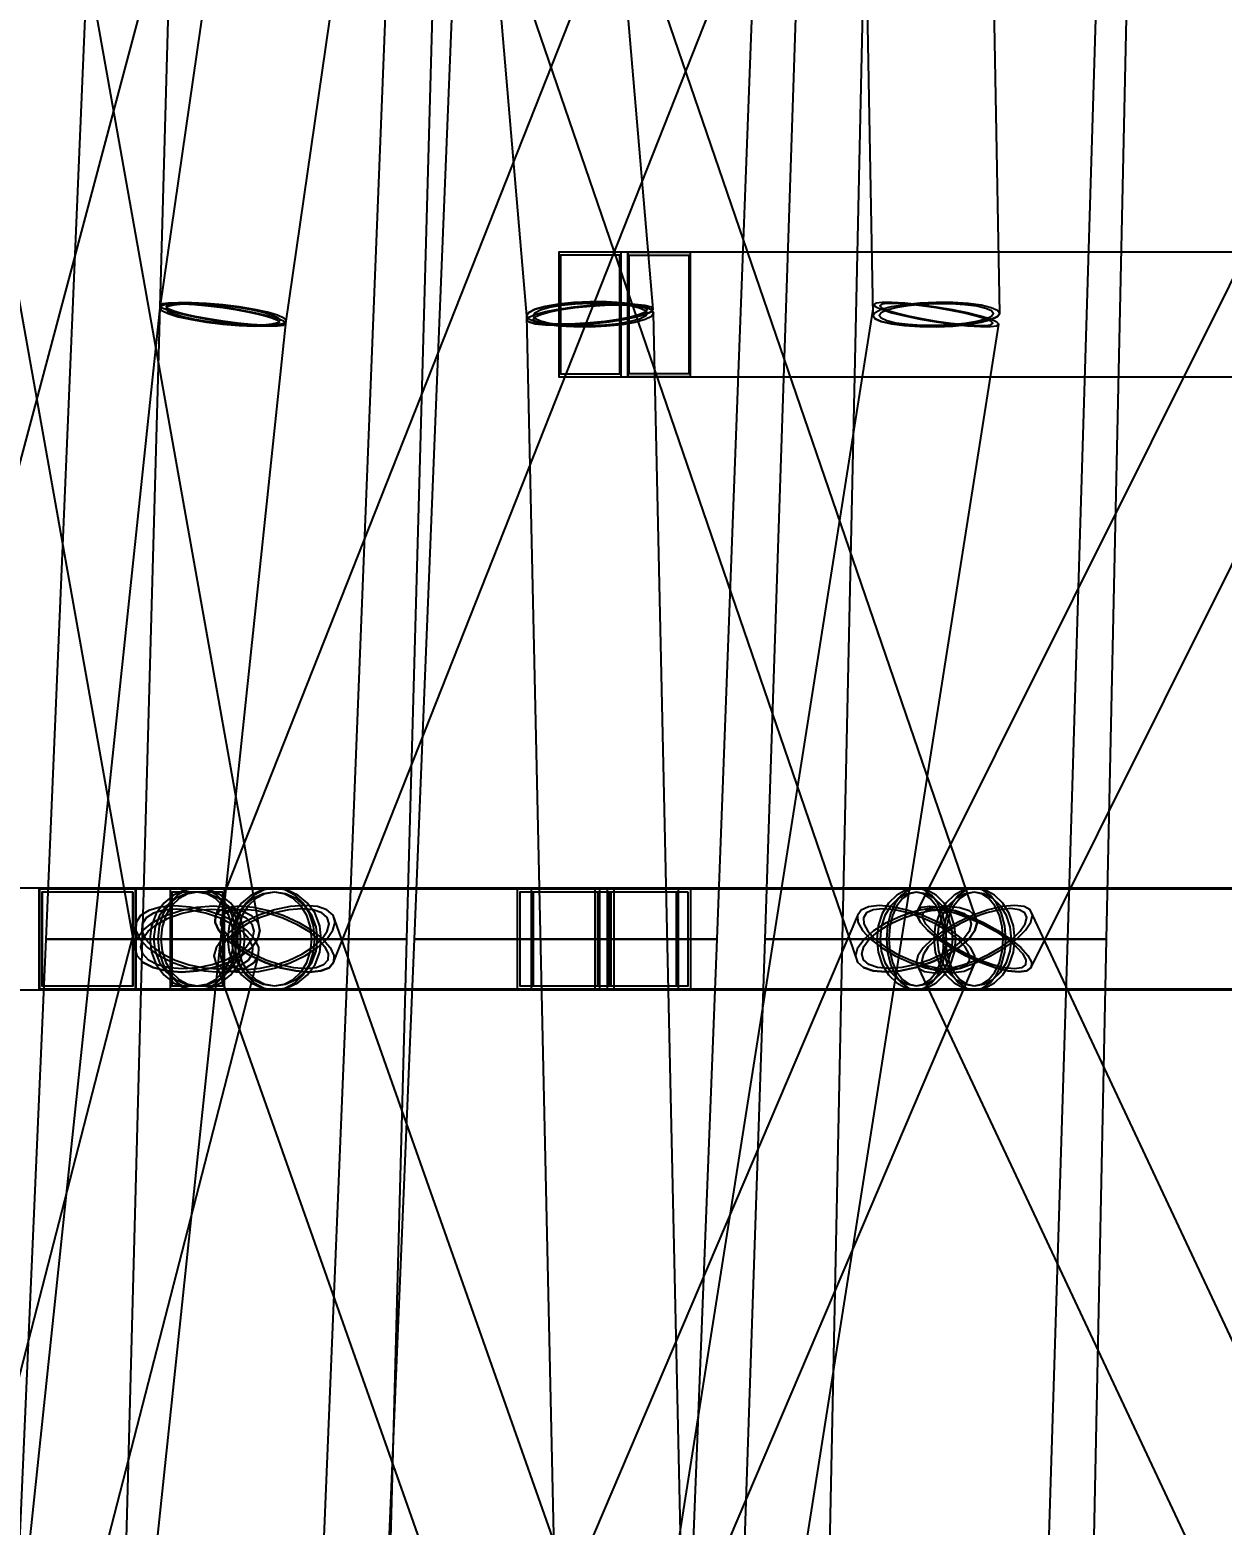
# Model space of a CAD drawing. Header units: millimetres. Extents: x -123812 to 252100, y -3000 to 639000.
# Drawn here: x -16131 to -11359, y 270154 to 276139 of the extents above; entities that cross this region are included whole.
import ezdxf

# ---------------------------------------------------------------- set-up
doc = ezdxf.new("R2010")
doc.units = ezdxf.units.MM
doc.layers.add('D-STR-DIM', color=7, linetype='Continuous', lineweight=13)
doc.layers.add('D-STR-STRC', color=7, linetype='Continuous', lineweight=25)
doc.styles.add('OpenSansCondensed-Light', font='OpenSansCondensed-Light.ttf')
doc.styles.add('TOWER_UNICODE', font='Arial Unicode.ttf')
doc.dimstyles.new('EZDXF', dxfattribs={"dimtxt": 0.25, "dimasz": 0.175, "dimexe": 0.375, "dimexo": 0.125, "dimgap": 0.1, "dimtad": 1, "dimlfac": 100, "dimzin": 12, "dimdsep": 46, "dimtxsty": 'OpenSansCondensed-Light', "dimblk": 'ARCHTICK', "dimcen": 2.5, "dimazin": 3, "dimtfac": 0.5, "dimtmove": 2, "dimatfit": 3})

# ---------------------------------------------------------------- blocks, each defined once
blk = doc.blocks.new('_ARCHTICK')
at = {"color": 0, "linetype": 'BYBLOCK', "const_width": 0.15}
blk.add_lwpolyline([(-0.5, -0.5), (0.5, 0.5)], dxfattribs=at)

msp = doc.modelspace()

# ---------------------------------------------------------------- linework, layer by layer
at = {"layer": 'D-STR-STRC'}
for points in [[(-11990.8, 300035.9), (-15609.4, 275035.9), (-15600.8, 275027.2), (-15575.7, 275016.7), (-15535.7, 275005), (-15483.7, 274993), (-15423, 274981.4), (-15358, 274971.1), (-15292.9, 274962.8), (-15232.2, 274957.1), (-15180.2, 274954.2), (-15140.2, 274954.5), (-15115.1, 274957.8), (-15106.5, 274964.1), (-11487.9, 299964.1)], [(-16277.2, 299978.8), (-14141.7, 274978.8), (-14133.1, 274969.9), (-14107.8, 274963), (-14067.6, 274958.6), (-14015.2, 274957.1), (-13954.1, 274958.5), (-13888.6, 274962.7), (-13823.1, 274969.4), (-13762.1, 274978.2), (-13709.7, 274988.6), (-13669.4, 274999.7), (-13644.1, 275010.8), (-13635.5, 275021.2), (-15771, 300021.2)], [(-13217.4, 299995.5), (-12757, 274995.5), (-12748.3, 274982.9), (-12723, 274971.6), (-12682.6, 274962.1), (-12630, 274955.2), (-12568.8, 274951.4), (-12503, 274950.9), (-12437.3, 274953.8), (-12376.1, 274959.7), (-12323.5, 274968.5), (-12283.1, 274979.4), (-12257.7, 274991.6), (-12249.1, 275004.5), (-12709.5, 300004.5)], [(-8837.9, 280114.2), (-12577.6, 272614.2), (-12579.4, 272593.3), (-12565.6, 272565.9), (-12537.1, 272534.1), (-12495.9, 272500), (-12444.9, 272465.9), (-12387.4, 272434.1), (-12327.5, 272406.7), (-12269.1, 272385.8), (-12216.3, 272372.6), (-12172.6, 272368.1), (-12141.1, 272372.6), (-12123.9, 272385.8), (-8384.2, 279885.8)], [(-15188, 280066.4), (-17186.3, 272566.4), (-17186.5, 272534.4), (-17170, 272500), (-17137.8, 272465.6), (-17092.3, 272433.6), (-17036.5, 272406.1), (-16974.2, 272384.9), (-16909.6, 272371.7), (-16847.2, 272367.1), (-16791.1, 272371.7), (-16745.3, 272384.9), (-16712.9, 272406.1), (-16696, 272433.6), (-14697.7, 279933.6)], [(-12423, 280093.6), (-15387.8, 272593.6), (-15389.6, 272566.2), (-15375.1, 272534.3), (-15345.4, 272500), (-15302.5, 272465.7), (-15249.3, 272433.8), (-15189.5, 272406.4), (-15127.1, 272385.3), (-15066.4, 272372.1), (-15011.5, 272367.6), (-14966.1, 272372.1), (-14933.4, 272385.3), (-14915.6, 272406.4), (-11950.8, 279906.4)], [(-15387.6, 279907.2), (-12817.7, 272407.2), (-12794, 272386.3), (-12755.9, 272373.2), (-12705.9, 272368.7), (-12647.6, 272373.2), (-12584.9, 272386.3), (-12521.9, 272407.2), (-12463.1, 272434.4), (-12412.5, 272466), (-12373.4, 272500), (-12348.6, 272534), (-12339.7, 272565.6), (-12347.4, 272592.8), (-14917.3, 280092.8)], [(-17050.7, 279965.8), (-15711.7, 272465.8), (-15702.8, 272433.9), (-15677.3, 272406.5), (-15637.1, 272385.5), (-15584.9, 272372.3), (-15524.2, 272367.8), (-15459.2, 272372.3), (-15394.3, 272385.5), (-15333.9, 272406.5), (-15282.1, 272433.9), (-15242.6, 272465.8), (-15217.8, 272500), (-15209.7, 272534.2), (-16548.6, 280034.2)], [(-17747.7, 249973.9), (-15105.3, 274973.9), (-15113.9, 274984.8), (-15139.2, 274996.8), (-15179.3, 275009), (-15231.6, 275020.5), (-15292.6, 275030.7), (-15358, 275038.8), (-15423.3, 275044.2), (-15484.3, 275046.6), (-15536.6, 275045.9), (-15576.7, 275042), (-15602, 275035.2), (-15610.6, 275026.1), (-18252.9, 250026.1)], [(-16199.2, 249960.9), (-12252.1, 274960.9), (-12260.6, 274969.8), (-12285.7, 274980.8), (-12325.6, 274993.1), (-12377.6, 275005.9), (-12438.1, 275018.3), (-12503, 275029.4), (-12568, 275038.5), (-12628.5, 275045), (-12680.5, 275048.4), (-12720.3, 275048.5), (-12745.4, 275045.4), (-12754, 275039.1), (-16701.1, 250039.1)], [(-13081.4, 250005.4), (-13634.7, 275005.4), (-13643.3, 275018.3), (-13668.7, 275029.9), (-13709.1, 275039.5), (-13761.6, 275046.4), (-13822.9, 275050.1), (-13888.6, 275050.5), (-13954.3, 275047.3), (-14015.6, 275041), (-14068.2, 275031.9), (-14108.5, 275020.6), (-14133.9, 275007.8), (-14142.6, 274994.6), (-13589.3, 249994.6)], [(-17095.6, 272296.8), (-15460.7, 272296.8), (-15411.6, 272303.7), (-15365.8, 272324), (-15326.5, 272356.3), (-15296.4, 272398.4), (-15277.4, 272447.4), (-15271, 272500), (-15277.4, 272552.6), (-15296.4, 272601.6), (-15326.5, 272643.7), (-15365.8, 272676), (-15411.6, 272696.3), (-15460.7, 272703.2), (-17095.6, 272703.2)], [(-16941.1, 272296.8), (-15151.7, 272296.8), (-15103.2, 272303.7), (-15058, 272324), (-15019.2, 272356.3), (-14989.4, 272398.4), (-14970.7, 272447.4), (-14964.3, 272500), (-14970.7, 272552.6), (-14989.4, 272601.6), (-15019.2, 272643.7), (-15058, 272676), (-15103.2, 272696.3), (-15151.7, 272703.2), (-16941.1, 272703.2)], [(-8878.4, 272703.2), (-12582.5, 272703.2), (-12613.7, 272696.3), (-12642.7, 272676), (-12667.6, 272643.7), (-12686.8, 272601.6), (-12698.8, 272552.6), (-12702.9, 272500), (-12698.8, 272447.4), (-12686.8, 272398.4), (-12667.6, 272356.3), (-12642.7, 272324), (-12613.7, 272303.7), (-12582.5, 272296.8), (-8878.4, 272296.8)], [(-8723.9, 272703.2), (-12350.8, 272703.2), (-12383.3, 272696.3), (-12413.6, 272676), (-12439.7, 272643.7), (-12459.7, 272601.6), (-12472.2, 272552.6), (-12476.5, 272500), (-12472.2, 272447.4), (-12459.7, 272398.4), (-12439.7, 272356.3), (-12413.6, 272324), (-12383.3, 272303.7), (-12350.8, 272296.8), (-8723.9, 272296.8)], [(-17149.3, 264933.8), (-15215.6, 272433.8), (-15214.6, 272465.7), (-15230.4, 272500), (-15261.9, 272534.3), (-15307, 272566.2), (-15362.5, 272593.7), (-15424.7, 272614.7), (-15489.4, 272628), (-15552.1, 272632.5), (-15608.6, 272628), (-15655, 272614.7), (-15688.2, 272593.7), (-15705.9, 272566.2), (-17639.6, 265066.2)], [(-15544.3, 264905.5), (-12347.1, 272405.5), (-12348.7, 272433.2), (-12366.1, 272465.4), (-12398.4, 272500), (-12443.1, 272534.6), (-12497.4, 272566.8), (-12557.5, 272594.5), (-12619.3, 272615.8), (-12678.5, 272629.1), (-12731.3, 272633.7), (-12773.9, 272629.1), (-12803.4, 272615.8), (-12817.9, 272594.5), (-16015.1, 265094.5)], [(-12272.2, 265095.2), (-14917.5, 272595.2), (-14941.6, 272616.6), (-14980, 272630), (-15030.2, 272634.6), (-15088.6, 272630), (-15151.3, 272616.6), (-15214, 272595.2), (-15272.5, 272567.3), (-15322.8, 272534.8), (-15361.4, 272500), (-15385.7, 272465.2), (-15394.1, 272432.7), (-15385.9, 272404.8), (-12740.7, 264904.8)], [(-8606.6, 265116.8), (-12127, 272616.8), (-12151.4, 272630.2), (-12189.5, 272634.8), (-12238.5, 272630.2), (-12295.2, 272616.8), (-12355.6, 272595.3), (-12415.8, 272567.4), (-12471.5, 272534.9), (-12519, 272500), (-12555, 272465.1), (-12577.1, 272432.6), (-12583.8, 272404.7), (-12574.6, 272383.2), (-9054.2, 264883.2)]]:
    msp.add_lwpolyline(points, dxfattribs=at)
for points in [[(-16066.8, 272500), (-14854.6, 272500), (-14556.2, 280000), (-15748.7, 280000)], [(-15680.8, 272500), (-14622.6, 272500), (-14414.5, 280000), (-15471.3, 280000)], [(-14592.7, 272500), (-13380.4, 272500), (-13096.6, 280000), (-14289, 280000)], [(-13188.7, 272500), (-11976.4, 272500), (-11747.8, 280000), (-12940.3, 280000)], [(-12879.9, 272500), (-11821.7, 272500), (-11658.5, 280000), (-12715.3, 280000)], [(-14013.6, 274750), (-5244.4, 274750), (-5244.4, 275250), (-14013.6, 275250)], [(-13763.6, 275250), (-14013.6, 275250), (-14013.6, 274750), (-13763.6, 274750)], [(-13769.6, 275238), (-14007.6, 275238), (-14007.6, 274762), (-13769.6, 274762)], [(-13737.8, 274750), (-5244.4, 274750), (-5244.4, 275250), (-13737.8, 275250)], [(-13737.8, 275250), (-13487.8, 275250), (-13487.8, 274750), (-13737.8, 274750)], [(-13731.8, 275238), (-13493.8, 275238), (-13493.8, 274762), (-13731.8, 274762)], [(-15358, 275038.8), (-15423.3, 275044.2), (-15484.3, 275046.6), (-15536.6, 275045.9), (-15576.7, 275042), (-15602, 275035.2), (-15610.6, 275026.1), (-15602, 275015.2), (-15576.7, 275003.2), (-15536.6, 274991), (-15484.3, 274979.5), (-15423.3, 274969.3), (-15358, 274961.2), (-15292.6, 274955.8), (-15231.6, 274953.4), (-15179.3, 274954.1), (-15139.2, 274958), (-15113.9, 274964.8), (-15105.3, 274973.9), (-15113.9, 274984.8), (-15139.2, 274996.8), (-15179.3, 275009), (-15231.6, 275020.5), (-15292.6, 275030.7)], [(-15358, 275028.9), (-15423, 275037.2), (-15483.7, 275042.9), (-15535.7, 275045.8), (-15575.7, 275045.5), (-15600.8, 275042.2), (-15609.4, 275035.9), (-15600.8, 275027.2), (-15575.7, 275016.7), (-15535.7, 275005), (-15483.7, 274993), (-15423, 274981.4), (-15358, 274971.1), (-15292.9, 274962.8), (-15232.2, 274957.1), (-15180.2, 274954.2), (-15140.2, 274954.5), (-15115.1, 274957.8), (-15106.5, 274964.1), (-15115.1, 274972.8), (-15140.2, 274983.3), (-15180.2, 274995), (-15232.2, 275007), (-15292.9, 275018.6)], [(-15358, 275035), (-15416.9, 275039.8), (-15471.8, 275042), (-15519, 275041.3), (-15555.2, 275037.8), (-15578, 275031.8), (-15585.7, 275023.5), (-15578, 275013.7), (-15555.2, 275002.9), (-15519, 274991.9), (-15471.8, 274981.5), (-15416.9, 274972.3), (-15358, 274965), (-15299, 274960.2), (-15244.1, 274958), (-15196.9, 274958.7), (-15160.7, 274962.2), (-15138, 274968.2), (-15130.2, 274976.5), (-15138, 274986.3), (-15160.7, 274997.1), (-15196.9, 275008.1), (-15244.1, 275018.5), (-15299, 275027.7)], [(-15358, 275026), (-15416.6, 275033.5), (-15471.3, 275038.7), (-15518.2, 275041.3), (-15554.3, 275041.1), (-15576.9, 275038), (-15584.6, 275032.4), (-15576.9, 275024.5), (-15554.3, 275015), (-15518.2, 275004.5), (-15471.3, 274993.7), (-15416.6, 274983.3), (-15358, 274974), (-15299.3, 274966.5), (-15244.6, 274961.3), (-15197.7, 274958.7), (-15161.7, 274958.9), (-15139, 274962), (-15131.3, 274967.6), (-15139, 274975.5), (-15161.7, 274985), (-15197.7, 274995.5), (-15244.6, 275006.3), (-15299.3, 275016.7)], [(-13888.6, 274949.5), (-13954.3, 274949.9), (-14015.6, 274953.6), (-14068.2, 274960.5), (-14108.5, 274970.1), (-14133.9, 274981.7), (-14142.6, 274994.6), (-14133.9, 275007.8), (-14108.5, 275020.6), (-14068.2, 275031.9), (-14015.6, 275041), (-13954.3, 275047.3), (-13888.6, 275050.5), (-13822.9, 275050.1), (-13761.6, 275046.4), (-13709.1, 275039.5), (-13668.7, 275029.9), (-13643.3, 275018.3), (-13634.7, 275005.4), (-13643.3, 274992.2), (-13668.7, 274979.4), (-13709.1, 274968.1), (-13761.6, 274959), (-13822.9, 274952.7)], [(-13888.6, 274962.7), (-13954.1, 274958.5), (-14015.2, 274957.1), (-14067.6, 274958.6), (-14107.8, 274963), (-14133.1, 274969.9), (-14141.7, 274978.8), (-14133.1, 274989.2), (-14107.8, 275000.3), (-14067.6, 275011.4), (-14015.2, 275021.8), (-13954.1, 275030.6), (-13888.6, 275037.3), (-13823.1, 275041.5), (-13762.1, 275042.9), (-13709.7, 275041.4), (-13669.4, 275037), (-13644.1, 275030.1), (-13635.5, 275021.2), (-13644.1, 275010.8), (-13669.4, 274999.7), (-13709.7, 274988.6), (-13762.1, 274978.2), (-13823.1, 274969.4)], [(-13888.6, 274954.5), (-13947.9, 274954.8), (-14003.1, 274958.2), (-14050.5, 274964.4), (-14086.9, 274973), (-14109.8, 274983.5), (-14117.6, 274995.1), (-14109.8, 275007.1), (-14086.9, 275018.5), (-14050.5, 275028.7), (-14003.1, 275037), (-13947.9, 275042.7), (-13888.6, 275045.5), (-13829.4, 275045.2), (-13774.1, 275041.8), (-13726.7, 275035.6), (-13690.3, 275027), (-13667.5, 275016.5), (-13659.7, 275004.9), (-13667.5, 274992.9), (-13690.3, 274981.5), (-13726.7, 274971.3), (-13774.1, 274963), (-13829.4, 274957.3)], [(-13888.6, 274966.3), (-13947.7, 274962.6), (-14002.7, 274961.3), (-14050, 274962.7), (-14086.2, 274966.7), (-14109, 274972.9), (-14116.8, 274980.9), (-14109, 274990.3), (-14086.2, 275000.3), (-14050, 275010.3), (-14002.7, 275019.6), (-13947.7, 275027.6), (-13888.6, 275033.7), (-13829.6, 275037.4), (-13774.5, 275038.7), (-13727.3, 275037.3), (-13691, 275033.3), (-13668.2, 275027.1), (-13660.4, 275019.1), (-13668.2, 275009.7), (-13691, 274999.7), (-13727.3, 274989.7), (-13774.5, 274980.4), (-13829.6, 274972.4)], [(-12503, 274950.9), (-12568.8, 274951.4), (-12630, 274955.2), (-12682.6, 274962.1), (-12723, 274971.6), (-12748.3, 274982.9), (-12757, 274995.5), (-12748.3, 275008.4), (-12723, 275020.6), (-12682.6, 275031.5), (-12630, 275040.3), (-12568.8, 275046.2), (-12503, 275049.1), (-12437.3, 275048.6), (-12376.1, 275044.8), (-12323.5, 275037.9), (-12283.1, 275028.4), (-12257.7, 275017.1), (-12249.1, 275004.5), (-12257.7, 274991.6), (-12283.1, 274979.4), (-12323.5, 274968.5), (-12376.1, 274959.7), (-12437.3, 274953.8)], [(-12503, 275029.4), (-12568, 275038.5), (-12628.5, 275045), (-12680.5, 275048.4), (-12720.3, 275048.5), (-12745.4, 275045.4), (-12754, 275039.1), (-12745.4, 275030.2), (-12720.3, 275019.2), (-12680.5, 275006.9), (-12628.5, 274994.1), (-12568, 274981.7), (-12503, 274970.6), (-12438.1, 274961.5), (-12377.6, 274955), (-12325.6, 274951.6), (-12285.7, 274951.5), (-12260.6, 274954.6), (-12252.1, 274960.9), (-12260.6, 274969.8), (-12285.7, 274980.8), (-12325.6, 274993.1), (-12377.6, 275005.9), (-12438.1, 275018.3)], [(-12503, 274955.8), (-12562.3, 274956.2), (-12617.5, 274959.7), (-12664.9, 274965.8), (-12701.3, 274974.4), (-12724.2, 274984.6), (-12732, 274995.9), (-12724.2, 275007.5), (-12701.3, 275018.6), (-12664.9, 275028.4), (-12617.5, 275036.3), (-12562.3, 275041.7), (-12503, 275044.2), (-12443.8, 275043.8), (-12388.6, 275040.3), (-12341.1, 275034.2), (-12304.7, 275025.6), (-12281.9, 275015.4), (-12274.1, 275004.1), (-12281.9, 274992.5), (-12304.7, 274981.4), (-12341.1, 274971.6), (-12388.6, 274963.7), (-12443.8, 274958.3)], [(-12503, 275026.5), (-12561.6, 275034.7), (-12616.1, 275040.6), (-12663, 275043.6), (-12699, 275043.8), (-12721.6, 275040.9), (-12729.3, 275035.2), (-12721.6, 275027.2), (-12699, 275017.3), (-12663, 275006.2), (-12616.1, 274994.7), (-12561.6, 274983.5), (-12503, 274973.5), (-12444.5, 274965.3), (-12389.9, 274959.4), (-12343.1, 274956.4), (-12307.1, 274956.2), (-12284.5, 274959.1), (-12276.8, 274964.8), (-12284.5, 274972.8), (-12307.1, 274982.7), (-12343.1, 274993.8), (-12389.9, 275005.3), (-12444.5, 275016.5)], [(-16094.7, 272300), (-13792, 272300), (-13792, 272700), (-16094.7, 272700)], [(-15705.7, 272700), (-16094.7, 272700), (-16094.7, 272300), (-15705.7, 272300)], [(-16092.8, 272300), (-13484.9, 272300), (-13484.9, 272700), (-16092.8, 272700)], [(-15707.5, 272700), (-16092.8, 272700), (-16092.8, 272300), (-15707.5, 272300)], [(-15717.3, 272688), (-16083, 272688), (-16083, 272312), (-15717.3, 272312)], [(-15719.1, 272688), (-16081.3, 272688), (-16081.3, 272312), (-15719.1, 272312)], [(-15650.5, 272500), (-15644, 272447.4), (-15625, 272398.4), (-15594.9, 272356.3), (-15555.6, 272324), (-15509.8, 272303.7), (-15460.7, 272296.8), (-15411.6, 272303.7), (-15365.8, 272324), (-15326.5, 272356.3), (-15296.4, 272398.4), (-15277.4, 272447.4), (-15271, 272500), (-15277.4, 272552.6), (-15296.4, 272601.6), (-15326.5, 272643.7), (-15365.8, 272676), (-15411.6, 272696.3), (-15460.7, 272703.2), (-15509.8, 272696.3), (-15555.6, 272676), (-15594.9, 272643.7), (-15625, 272601.6), (-15644, 272552.6)], [(-15635.5, 272500), (-15629.6, 272451.5), (-15612.1, 272406.4), (-15584.3, 272367.6), (-15548.1, 272337.9), (-15506, 272319.2), (-15460.7, 272312.8), (-15415.5, 272319.2), (-15373.3, 272337.9), (-15337.1, 272367.6), (-15309.3, 272406.4), (-15291.9, 272451.5), (-15285.9, 272500), (-15291.9, 272548.5), (-15309.3, 272593.6), (-15337.1, 272632.4), (-15373.3, 272662.1), (-15415.5, 272680.8), (-15460.7, 272687.2), (-15506, 272680.8), (-15548.1, 272662.1), (-15584.3, 272632.4), (-15612.1, 272593.6), (-15629.6, 272548.5)], [(-15618.5, 272500), (-15613.2, 272447.4), (-15597.4, 272398.4), (-15572.3, 272356.3), (-15539.6, 272324), (-15501.6, 272303.7), (-15460.7, 272296.8), (-12582.5, 272296.8), (-12541.7, 272303.7), (-12503.6, 272324), (-12470.9, 272356.3), (-12445.8, 272398.4), (-12430.1, 272447.4), (-12424.7, 272500), (-12430.1, 272552.6), (-12445.8, 272601.6), (-12470.9, 272643.7), (-12503.6, 272676), (-12541.7, 272696.3), (-12582.5, 272703.2), (-15460.7, 272703.2), (-15501.6, 272696.3), (-15539.6, 272676), (-15572.3, 272643.7), (-15597.4, 272601.6), (-15613.2, 272552.6)], [(-15618.5, 272500), (-15613.2, 272447.4), (-15597.4, 272398.4), (-15572.3, 272356.3), (-15539.6, 272324), (-15501.6, 272303.7), (-15460.7, 272296.8), (-15419.9, 272303.7), (-15381.8, 272324), (-15349.1, 272356.3), (-15324, 272398.4), (-15308.3, 272447.4), (-15302.9, 272500), (-15308.3, 272552.6), (-15324, 272601.6), (-15349.1, 272643.7), (-15381.8, 272676), (-15419.9, 272696.3), (-15460.7, 272703.2), (-15501.6, 272696.3), (-15539.6, 272676), (-15572.3, 272643.7), (-15597.4, 272601.6), (-15613.2, 272552.6)], [(-15606.1, 272500), (-15601.2, 272451.5), (-15586.6, 272406.4), (-15563.5, 272367.6), (-15533.4, 272337.9), (-15498.3, 272319.2), (-15460.7, 272312.8), (-15423.1, 272319.2), (-15388, 272337.9), (-15357.9, 272367.6), (-15334.8, 272406.4), (-15320.3, 272451.5), (-15315.3, 272500), (-15320.3, 272548.5), (-15334.8, 272593.6), (-15357.9, 272632.4), (-15388, 272662.1), (-15423.1, 272680.8), (-15460.7, 272687.2), (-15498.3, 272680.8), (-15533.4, 272662.1), (-15563.5, 272632.4), (-15586.6, 272593.6), (-15601.2, 272548.5)], [(-15569.2, 272300), (-7911.4, 272300), (-7911.4, 272700), (-15569.2, 272700)], [(-15352.2, 272700), (-15569.2, 272700), (-15569.2, 272300), (-15352.2, 272300)], [(-15358.7, 272688), (-15562.7, 272688), (-15562.7, 272312), (-15358.7, 272312)], [(-15339.1, 272500), (-15332.7, 272447.4), (-15314, 272398.4), (-15284.2, 272356.3), (-15245.4, 272324), (-15200.2, 272303.7), (-15151.7, 272296.8), (-15103.2, 272303.7), (-15058, 272324), (-15019.2, 272356.3), (-14989.4, 272398.4), (-14970.7, 272447.4), (-14964.3, 272500), (-14970.7, 272552.6), (-14989.4, 272601.6), (-15019.2, 272643.7), (-15058, 272676), (-15103.2, 272696.3), (-15151.7, 272703.2), (-15200.2, 272696.3), (-15245.4, 272676), (-15284.2, 272643.7), (-15314, 272601.6), (-15332.7, 272552.6)], [(-15324.3, 272500), (-15318.5, 272451.5), (-15301.2, 272406.4), (-15273.8, 272367.6), (-15238, 272337.9), (-15196.4, 272319.2), (-15151.7, 272312.8), (-15107, 272319.2), (-15065.4, 272337.9), (-15029.6, 272367.6), (-15002.2, 272406.4), (-14985, 272451.5), (-14979.1, 272500), (-14985, 272548.5), (-15002.2, 272593.6), (-15029.6, 272632.4), (-15065.4, 272662.1), (-15107, 272680.8), (-15151.7, 272687.2), (-15196.4, 272680.8), (-15238, 272662.1), (-15273.8, 272632.4), (-15301.2, 272593.6), (-15318.5, 272548.5)], [(-15313.5, 272500), (-15307.9, 272447.4), (-15291.8, 272398.4), (-15266.1, 272356.3), (-15232.6, 272324), (-15193.6, 272303.7), (-15151.7, 272296.8), (-12350.8, 272296.8), (-12308.9, 272303.7), (-12269.9, 272324), (-12236.4, 272356.3), (-12210.7, 272398.4), (-12194.5, 272447.4), (-12189, 272500), (-12194.5, 272552.6), (-12210.7, 272601.6), (-12236.4, 272643.7), (-12269.9, 272676), (-12308.9, 272696.3), (-12350.8, 272703.2), (-15151.7, 272703.2), (-15193.6, 272696.3), (-15232.6, 272676), (-15266.1, 272643.7), (-15291.8, 272601.6), (-15307.9, 272552.6)], [(-15313.5, 272500), (-15307.9, 272447.4), (-15291.8, 272398.4), (-15266.1, 272356.3), (-15232.6, 272324), (-15193.6, 272303.7), (-15151.7, 272296.8), (-15109.8, 272303.7), (-15070.8, 272324), (-15037.3, 272356.3), (-15011.6, 272398.4), (-14995.5, 272447.4), (-14990, 272500), (-14995.5, 272552.6), (-15011.6, 272601.6), (-15037.3, 272643.7), (-15070.8, 272676), (-15109.8, 272696.3), (-15151.7, 272703.2), (-15193.6, 272696.3), (-15232.6, 272676), (-15266.1, 272643.7), (-15291.8, 272601.6), (-15307.9, 272552.6)], [(-15300.7, 272500), (-15295.6, 272451.5), (-15280.8, 272406.4), (-15257.1, 272367.6), (-15226.2, 272337.9), (-15190.3, 272319.2), (-15151.7, 272312.8), (-15113.1, 272319.2), (-15077.2, 272337.9), (-15046.3, 272367.6), (-15022.7, 272406.4), (-15007.8, 272451.5), (-15002.7, 272500), (-15007.8, 272548.5), (-15022.7, 272593.6), (-15046.3, 272632.4), (-15077.2, 272662.1), (-15113.1, 272680.8), (-15151.7, 272687.2), (-15190.3, 272680.8), (-15226.2, 272662.1), (-15257.1, 272632.4), (-15280.8, 272593.6), (-15295.6, 272548.5)], [(-13792, 272700), (-14181, 272700), (-14181, 272300), (-13792, 272300)], [(-13803.7, 272688), (-14169.4, 272688), (-14169.4, 272312), (-13803.7, 272312)], [(-14124.1, 272300), (-7882.3, 272300), (-7882.3, 272700), (-14124.1, 272700)], [(-13849, 272700), (-14124.1, 272700), (-14124.1, 272300), (-13849, 272300)], [(-13857.2, 272688), (-14115.8, 272688), (-14115.8, 272312), (-13857.2, 272312)], [(-13484.9, 272700), (-13870.2, 272700), (-13870.2, 272300), (-13484.9, 272300)], [(-13496.4, 272688), (-13858.6, 272688), (-13858.6, 272312), (-13496.4, 272312)], [(-13820.3, 272300), (-7737.5, 272300), (-7737.5, 272700), (-13820.3, 272700)], [(-13534.7, 272700), (-13820.3, 272700), (-13820.3, 272300), (-13534.7, 272300)], [(-13543.3, 272688), (-13811.8, 272688), (-13811.8, 272312), (-13543.3, 272312)], [(-12740.4, 272500), (-12735, 272447.4), (-12719.2, 272398.4), (-12694.1, 272356.3), (-12661.4, 272324), (-12623.4, 272303.7), (-12582.5, 272296.8), (-12541.7, 272303.7), (-12503.6, 272324), (-12470.9, 272356.3), (-12445.8, 272398.4), (-12430.1, 272447.4), (-12424.7, 272500), (-12430.1, 272552.6), (-12445.8, 272601.6), (-12470.9, 272643.7), (-12503.6, 272676), (-12541.7, 272696.3), (-12582.5, 272703.2), (-12623.4, 272696.3), (-12661.4, 272676), (-12694.1, 272643.7), (-12719.2, 272601.6), (-12735, 272552.6)], [(-12727.9, 272500), (-12723, 272451.5), (-12708.4, 272406.4), (-12685.3, 272367.6), (-12655.2, 272337.9), (-12620.2, 272319.2), (-12582.5, 272312.8), (-12544.9, 272319.2), (-12509.8, 272337.9), (-12479.7, 272367.6), (-12456.6, 272406.4), (-12442.1, 272451.5), (-12437.1, 272500), (-12442.1, 272548.5), (-12456.6, 272593.6), (-12479.7, 272632.4), (-12509.8, 272662.1), (-12544.9, 272680.8), (-12582.5, 272687.2), (-12620.2, 272680.8), (-12655.2, 272662.1), (-12685.3, 272632.4), (-12708.4, 272593.6), (-12723, 272548.5)], [(-12702.9, 272500), (-12698.8, 272447.4), (-12686.8, 272398.4), (-12667.6, 272356.3), (-12642.7, 272324), (-12613.7, 272303.7), (-12582.5, 272296.8), (-12551.4, 272303.7), (-12522.3, 272324), (-12497.4, 272356.3), (-12478.3, 272398.4), (-12466.2, 272447.4), (-12462.1, 272500), (-12466.2, 272552.6), (-12478.3, 272601.6), (-12497.4, 272643.7), (-12522.3, 272676), (-12551.4, 272696.3), (-12582.5, 272703.2), (-12613.7, 272696.3), (-12642.7, 272676), (-12667.6, 272643.7), (-12686.8, 272601.6), (-12698.8, 272552.6)], [(-12693.4, 272500), (-12689.6, 272451.5), (-12678.6, 272406.4), (-12660.9, 272367.6), (-12638, 272337.9), (-12611.2, 272319.2), (-12582.5, 272312.8), (-12553.8, 272319.2), (-12527.1, 272337.9), (-12504.1, 272367.6), (-12486.5, 272406.4), (-12475.4, 272451.5), (-12471.6, 272500), (-12475.4, 272548.5), (-12486.5, 272593.6), (-12504.1, 272632.4), (-12527.1, 272662.1), (-12553.8, 272680.8), (-12582.5, 272687.2), (-12611.2, 272680.8), (-12638, 272662.1), (-12660.9, 272632.4), (-12678.6, 272593.6), (-12689.6, 272548.5)], [(-12512.5, 272500), (-12507, 272447.4), (-12490.8, 272398.4), (-12465.1, 272356.3), (-12431.6, 272324), (-12392.6, 272303.7), (-12350.8, 272296.8), (-12308.9, 272303.7), (-12269.9, 272324), (-12236.4, 272356.3), (-12210.7, 272398.4), (-12194.5, 272447.4), (-12189, 272500), (-12194.5, 272552.6), (-12210.7, 272601.6), (-12236.4, 272643.7), (-12269.9, 272676), (-12308.9, 272696.3), (-12350.8, 272703.2), (-12392.6, 272696.3), (-12431.6, 272676), (-12465.1, 272643.7), (-12490.8, 272601.6), (-12507, 272552.6)], [(-12499.8, 272500), (-12494.7, 272451.5), (-12479.8, 272406.4), (-12456.1, 272367.6), (-12425.3, 272337.9), (-12389.3, 272319.2), (-12350.8, 272312.8), (-12312.2, 272319.2), (-12276.3, 272337.9), (-12245.4, 272367.6), (-12221.7, 272406.4), (-12206.8, 272451.5), (-12201.8, 272500), (-12206.8, 272548.5), (-12221.7, 272593.6), (-12245.4, 272632.4), (-12276.3, 272662.1), (-12312.2, 272680.8), (-12350.8, 272687.2), (-12389.3, 272680.8), (-12425.3, 272662.1), (-12456.1, 272632.4), (-12479.8, 272593.6), (-12494.7, 272548.5)], [(-12476.5, 272500), (-12472.2, 272447.4), (-12459.7, 272398.4), (-12439.7, 272356.3), (-12413.6, 272324), (-12383.3, 272303.7), (-12350.8, 272296.8), (-12318.2, 272303.7), (-12287.9, 272324), (-12261.9, 272356.3), (-12241.9, 272398.4), (-12229.3, 272447.4), (-12225, 272500), (-12229.3, 272552.6), (-12241.9, 272601.6), (-12261.9, 272643.7), (-12287.9, 272676), (-12318.2, 272696.3), (-12350.8, 272703.2), (-12383.3, 272696.3), (-12413.6, 272676), (-12439.7, 272643.7), (-12459.7, 272601.6), (-12472.2, 272552.6)], [(-12466.6, 272500), (-12462.7, 272451.5), (-12451.1, 272406.4), (-12432.7, 272367.6), (-12408.7, 272337.9), (-12380.8, 272319.2), (-12350.8, 272312.8), (-12320.8, 272319.2), (-12292.8, 272337.9), (-12268.9, 272367.6), (-12250.4, 272406.4), (-12238.9, 272451.5), (-12234.9, 272500), (-12238.9, 272548.5), (-12250.4, 272593.6), (-12268.9, 272632.4), (-12292.8, 272662.1), (-12320.8, 272680.8), (-12350.8, 272687.2), (-12380.8, 272680.8), (-12408.7, 272662.1), (-12432.7, 272632.4), (-12451.1, 272593.6), (-12462.7, 272548.5)], [(-15217.8, 272500), (-15242.6, 272465.8), (-15282.1, 272433.9), (-15333.9, 272406.5), (-15394.3, 272385.5), (-15459.2, 272372.3), (-15524.2, 272367.8), (-15584.9, 272372.3), (-15637.1, 272385.5), (-15677.3, 272406.5), (-15702.8, 272433.9), (-15711.7, 272465.8), (-15703.6, 272500), (-15678.9, 272534.2), (-15639.3, 272566.1), (-15587.5, 272593.5), (-15527.1, 272614.5), (-15462.2, 272627.7), (-15397.2, 272632.2), (-15336.5, 272627.7), (-15284.3, 272614.5), (-15244.1, 272593.5), (-15218.6, 272566.1), (-15209.7, 272534.2)], [(-15691, 272500), (-15659.5, 272465.7), (-15614.5, 272433.8), (-15558.9, 272406.3), (-15496.7, 272385.3), (-15432, 272372), (-15369.3, 272367.5), (-15312.8, 272372), (-15266.4, 272385.3), (-15233.2, 272406.3), (-15215.6, 272433.8), (-15214.6, 272465.7), (-15230.4, 272500), (-15261.9, 272534.3), (-15307, 272566.2), (-15362.5, 272593.7), (-15424.7, 272614.7), (-15489.4, 272628), (-15552.1, 272632.5), (-15608.6, 272628), (-15655, 272614.7), (-15688.2, 272593.7), (-15705.9, 272566.2), (-15706.8, 272534.3)], [(-15241.7, 272500), (-15264, 272469.1), (-15299.7, 272440.4), (-15346.4, 272415.7), (-15400.8, 272396.8), (-15459.3, 272384.9), (-15518, 272380.8), (-15572.7, 272384.9), (-15619.8, 272396.8), (-15656, 272415.7), (-15679, 272440.4), (-15687, 272469.1), (-15679.7, 272500), (-15657.4, 272530.9), (-15621.7, 272559.6), (-15575, 272584.3), (-15520.6, 272603.2), (-15462.1, 272615.1), (-15403.4, 272619.2), (-15348.7, 272615.1), (-15301.6, 272603.2), (-15265.4, 272584.3), (-15242.5, 272559.6), (-15234.4, 272530.9)], [(-15668.3, 272500), (-15639.9, 272469.1), (-15599.3, 272440.3), (-15549.3, 272415.5), (-15493.2, 272396.6), (-15434.9, 272384.6), (-15378.3, 272380.6), (-15327.4, 272384.6), (-15285.5, 272396.6), (-15255.6, 272415.5), (-15239.7, 272440.3), (-15238.8, 272469.1), (-15253.1, 272500), (-15281.5, 272530.9), (-15322.1, 272559.7), (-15372.2, 272584.5), (-15428.3, 272603.4), (-15486.6, 272615.4), (-15543.1, 272619.4), (-15594, 272615.4), (-15635.9, 272603.4), (-15665.8, 272584.5), (-15681.7, 272559.7), (-15682.6, 272530.9)], [(-15361.4, 272500), (-15385.7, 272465.2), (-15394.1, 272432.7), (-15385.9, 272404.8), (-15361.8, 272383.4), (-15323.4, 272370), (-15273.3, 272365.4), (-15214.8, 272370), (-15152.1, 272383.4), (-15089.4, 272404.8), (-15030.9, 272432.7), (-14980.6, 272465.2), (-14942, 272500), (-14917.7, 272534.8), (-14909.3, 272567.3), (-14917.5, 272595.2), (-14941.6, 272616.6), (-14980, 272630), (-15030.2, 272634.6), (-15088.6, 272630), (-15151.3, 272616.6), (-15214, 272595.2), (-15272.5, 272567.3), (-15322.8, 272534.8)], [(-14958, 272500), (-14928.3, 272465.7), (-14913.9, 272433.8), (-14915.6, 272406.4), (-14933.4, 272385.3), (-14966.1, 272372.1), (-15011.5, 272367.6), (-15066.4, 272372.1), (-15127.1, 272385.3), (-15189.5, 272406.4), (-15249.3, 272433.8), (-15302.5, 272465.7), (-15345.4, 272500), (-15375.1, 272534.3), (-15389.6, 272566.2), (-15387.8, 272593.6), (-15370, 272614.7), (-15337.3, 272627.9), (-15292, 272632.4), (-15237.1, 272627.9), (-15176.3, 272614.7), (-15113.9, 272593.6), (-15054.1, 272566.2), (-15000.9, 272534.3)], [(-15340.8, 272500), (-15362.7, 272468.6), (-15370.2, 272439.3), (-15362.9, 272414.2), (-15341.1, 272394.9), (-15306.5, 272382.8), (-15261.3, 272378.6), (-15208.6, 272382.8), (-15152.1, 272394.9), (-15095.5, 272414.2), (-15042.8, 272439.3), (-14997.5, 272468.6), (-14962.7, 272500), (-14940.7, 272531.4), (-14933.2, 272560.7), (-14940.5, 272585.8), (-14962.3, 272605.1), (-14996.9, 272617.2), (-15042.1, 272621.4), (-15094.8, 272617.2), (-15151.3, 272605.1), (-15207.9, 272585.8), (-15260.6, 272560.7), (-15306, 272531.4)], [(-14977.1, 272500), (-14950.3, 272469.1), (-14937.3, 272440.3), (-14938.8, 272415.6), (-14954.9, 272396.6), (-14984.4, 272384.7), (-15025.3, 272380.6), (-15074.8, 272384.7), (-15129.5, 272396.6), (-15185.8, 272415.6), (-15239.7, 272440.3), (-15287.6, 272469.1), (-15326.3, 272500), (-15353.1, 272530.9), (-15366.1, 272559.7), (-15364.6, 272584.4), (-15348.5, 272603.4), (-15319, 272615.3), (-15278.2, 272619.4), (-15228.7, 272615.3), (-15173.9, 272603.4), (-15117.7, 272584.4), (-15063.7, 272559.7), (-15015.8, 272530.9)], [(-12373.4, 272500), (-12412.5, 272466), (-12463.1, 272434.4), (-12521.9, 272407.2), (-12584.9, 272386.3), (-12647.6, 272373.2), (-12705.9, 272368.7), (-12755.9, 272373.2), (-12794, 272386.3), (-12817.7, 272407.2), (-12825.3, 272434.4), (-12816.5, 272466), (-12791.6, 272500), (-12752.6, 272534), (-12701.9, 272565.6), (-12643.1, 272592.8), (-12580.2, 272613.7), (-12517.4, 272626.8), (-12459.1, 272631.3), (-12409.2, 272626.8), (-12371.1, 272613.7), (-12347.4, 272592.8), (-12339.7, 272565.6), (-12348.6, 272534)], [(-12766.7, 272500), (-12721.9, 272465.4), (-12667.6, 272433.2), (-12607.5, 272405.5), (-12545.8, 272384.2), (-12486.5, 272370.9), (-12433.8, 272366.3), (-12391.2, 272370.9), (-12361.6, 272384.2), (-12347.1, 272405.5), (-12348.7, 272433.2), (-12366.1, 272465.4), (-12398.4, 272500), (-12443.1, 272534.6), (-12497.4, 272566.8), (-12557.5, 272594.5), (-12619.3, 272615.8), (-12678.5, 272629.1), (-12731.3, 272633.7), (-12773.9, 272629.1), (-12803.4, 272615.8), (-12817.9, 272594.5), (-12816.4, 272566.8), (-12798.9, 272534.6)], [(-12748.5, 272500), (-12708.2, 272468.8), (-12659.2, 272439.7), (-12605.1, 272414.8), (-12549.4, 272395.6), (-12495.9, 272383.6), (-12448.4, 272379.5), (-12410, 272383.6), (-12383.4, 272395.6), (-12370.3, 272414.8), (-12371.7, 272439.7), (-12387.4, 272468.8), (-12416.5, 272500), (-12456.9, 272531.2), (-12505.8, 272560.3), (-12560, 272585.2), (-12615.7, 272604.4), (-12669.1, 272616.4), (-12716.6, 272620.5), (-12755, 272616.4), (-12781.7, 272604.4), (-12794.8, 272585.2), (-12793.4, 272560.3), (-12777.6, 272531.2)], [(-12519, 272500), (-12555, 272465.1), (-12577.1, 272432.6), (-12583.8, 272404.7), (-12574.6, 272383.2), (-12550.1, 272369.8), (-12512.1, 272365.2), (-12463.1, 272369.8), (-12406.4, 272383.2), (-12345.9, 272404.7), (-12285.8, 272432.6), (-12230.1, 272465.1), (-12182.6, 272500), (-12146.6, 272534.9), (-12124.5, 272567.4), (-12117.8, 272595.3), (-12127, 272616.8), (-12151.4, 272630.2), (-12189.5, 272634.8), (-12238.5, 272630.2), (-12295.2, 272616.8), (-12355.6, 272595.3), (-12415.8, 272567.4), (-12471.5, 272534.9)], [(-12205.6, 272500), (-12164.5, 272465.9), (-12136, 272434.1), (-12122.2, 272406.7), (-12123.9, 272385.8), (-12141.1, 272372.6), (-12172.6, 272368.1), (-12216.3, 272372.6), (-12269.1, 272385.8), (-12327.5, 272406.7), (-12387.4, 272434.1), (-12444.9, 272465.9), (-12495.9, 272500), (-12537.1, 272534.1), (-12565.6, 272565.9), (-12579.4, 272593.3), (-12577.6, 272614.2), (-12560.4, 272627.4), (-12528.9, 272631.9), (-12485.3, 272627.4), (-12432.4, 272614.2), (-12374.1, 272593.3), (-12314.1, 272565.9), (-12256.7, 272534.1)], [(-12502.4, 272500), (-12534.9, 272468.5), (-12554.8, 272439.2), (-12560.8, 272414), (-12552.5, 272394.7), (-12530.5, 272382.6), (-12496.2, 272378.4), (-12452, 272382.6), (-12400.9, 272394.7), (-12346.4, 272414), (-12292.2, 272439.2), (-12242, 272468.5), (-12199.1, 272500), (-12166.7, 272531.5), (-12146.7, 272560.8), (-12140.7, 272586), (-12149, 272605.3), (-12171, 272617.4), (-12205.3, 272621.6), (-12249.5, 272617.4), (-12300.6, 272605.3), (-12355.2, 272586), (-12409.4, 272560.8), (-12459.6, 272531.5)], [(-12394, 272500), (-12429.2, 272469.4), (-12474.9, 272440.8), (-12527.9, 272416.3), (-12584.6, 272397.5), (-12641.2, 272385.7), (-12693.8, 272381.7), (-12738.8, 272385.7), (-12773.2, 272397.5), (-12794.5, 272416.3), (-12801.4, 272440.8), (-12793.4, 272469.4), (-12771.1, 272500), (-12735.8, 272530.6), (-12690.2, 272559.2), (-12637.1, 272583.7), (-12580.4, 272602.5), (-12523.8, 272614.3), (-12471.2, 272618.3), (-12426.2, 272614.3), (-12391.9, 272602.5), (-12370.5, 272583.7), (-12363.6, 272559.2), (-12371.6, 272530.6)], [(-12219.9, 272500), (-12182.8, 272469.2), (-12157.1, 272440.5), (-12144.7, 272415.9), (-12146.3, 272397), (-12161.8, 272385.1), (-12190.2, 272381.1), (-12229.5, 272385.1), (-12277.1, 272397), (-12329.8, 272415.9), (-12383.8, 272440.5), (-12435.6, 272469.2), (-12481.6, 272500), (-12518.8, 272530.8), (-12544.4, 272559.5), (-12556.9, 272584.1), (-12555.3, 272603), (-12539.8, 272614.9), (-12511.4, 272618.9), (-12472, 272614.9), (-12424.4, 272603), (-12371.8, 272584.1), (-12317.7, 272559.5), (-12265.9, 272530.8)], [(-16395.8, 265000), (-15163.7, 265000), (-14854.6, 272500), (-16066.8, 272500)], [(-14854.6, 272500), (-14875.2, 272500), (-14935.8, 272500), (-15032.1, 272500), (-15157.6, 272500), (-15303.8, 272500), (-15460.7, 272500), (-15617.6, 272500), (-15763.8, 272500), (-15889.3, 272500), (-15985.6, 272500), (-16046.2, 272500), (-16066.8, 272500), (-16046.2, 272500), (-15985.6, 272500), (-15889.3, 272500), (-15763.8, 272500), (-15617.6, 272500), (-15460.7, 272500), (-15303.8, 272500), (-15157.6, 272500), (-15032.1, 272500), (-14935.8, 272500), (-14875.2, 272500)], [(-15881.9, 265000), (-14822.3, 265000), (-14622.6, 272500), (-15680.8, 272500)], [(-14622.6, 272500), (-14640.6, 272500), (-14693.5, 272500), (-14777.6, 272500), (-14887.2, 272500), (-15014.8, 272500), (-15151.7, 272500), (-15288.6, 272500), (-15416.3, 272500), (-15525.8, 272500), (-15609.9, 272500), (-15662.8, 272500), (-15680.8, 272500), (-15662.8, 272500), (-15609.9, 272500), (-15525.8, 272500), (-15416.3, 272500), (-15288.6, 272500), (-15151.7, 272500), (-15014.8, 272500), (-14887.2, 272500), (-14777.6, 272500), (-14693.5, 272500), (-14640.6, 272500)], [(-14622.6, 272500), (-14640.6, 272500), (-14693.5, 272500), (-14777.6, 272500), (-14887.2, 272500), (-15014.8, 272500), (-15151.7, 272500), (-15288.6, 272500), (-15416.3, 272500), (-15525.8, 272500), (-15609.9, 272500), (-15662.8, 272500), (-15680.8, 272500), (-15662.8, 272500), (-15609.9, 272500), (-15525.8, 272500), (-15416.3, 272500), (-15288.6, 272500), (-15151.7, 272500), (-15014.8, 272500), (-14887.2, 272500), (-14777.6, 272500), (-14693.5, 272500), (-14640.6, 272500)], [(-14665, 272500), (-14681.6, 272500), (-14730.2, 272500), (-14807.6, 272500), (-14908.4, 272500), (-15025.8, 272500), (-15151.7, 272500), (-15277.7, 272500), (-15395, 272500), (-15495.8, 272500), (-15573.2, 272500), (-15621.8, 272500), (-15638.4, 272500), (-15621.8, 272500), (-15573.2, 272500), (-15495.8, 272500), (-15395, 272500), (-15277.7, 272500), (-15151.7, 272500), (-15025.8, 272500), (-14908.4, 272500), (-14807.6, 272500), (-14730.2, 272500), (-14681.6, 272500)], [(-14665, 272500), (-14681.6, 272500), (-14730.2, 272500), (-14807.6, 272500), (-14908.4, 272500), (-15025.8, 272500), (-15151.7, 272500), (-15277.7, 272500), (-15395, 272500), (-15495.8, 272500), (-15573.2, 272500), (-15621.8, 272500), (-15638.4, 272500), (-15621.8, 272500), (-15573.2, 272500), (-15495.8, 272500), (-15395, 272500), (-15277.7, 272500), (-15151.7, 272500), (-15025.8, 272500), (-14908.4, 272500), (-14807.6, 272500), (-14730.2, 272500), (-14681.6, 272500)], [(-14907.1, 265000), (-13675, 265000), (-13380.4, 272500), (-14592.7, 272500)], [(-13380.4, 272500), (-13401, 272500), (-13461.6, 272500), (-13557.9, 272500), (-13683.5, 272500), (-13829.6, 272500), (-13986.5, 272500), (-14143.4, 272500), (-14289.6, 272500), (-14415.1, 272500), (-14511.5, 272500), (-14572, 272500), (-14592.7, 272500), (-14572, 272500), (-14511.5, 272500), (-14415.1, 272500), (-14289.6, 272500), (-14143.4, 272500), (-13986.5, 272500), (-13829.6, 272500), (-13683.5, 272500), (-13557.9, 272500), (-13461.6, 272500), (-13401, 272500)], [(-13443.3, 265000), (-12211.2, 265000), (-11976.4, 272500), (-13188.7, 272500)], [(-11976.4, 272500), (-11997, 272500), (-12057.6, 272500), (-12153.9, 272500), (-12279.5, 272500), (-12425.6, 272500), (-12582.5, 272500), (-12739.4, 272500), (-12885.6, 272500), (-13011.1, 272500), (-13107.4, 272500), (-13168, 272500), (-13188.7, 272500), (-13168, 272500), (-13107.4, 272500), (-13011.1, 272500), (-12885.6, 272500), (-12739.4, 272500), (-12582.5, 272500), (-12425.6, 272500), (-12279.5, 272500), (-12153.9, 272500), (-12057.6, 272500), (-11997, 272500)], [(-13036.3, 265000), (-11976.7, 265000), (-11821.7, 272500), (-12879.9, 272500)], [(-11821.7, 272500), (-11839.7, 272500), (-11892.6, 272500), (-11976.6, 272500), (-12086.2, 272500), (-12213.8, 272500), (-12350.8, 272500), (-12487.7, 272500), (-12615.3, 272500), (-12724.9, 272500), (-12809, 272500), (-12861.8, 272500), (-12879.9, 272500), (-12861.8, 272500), (-12809, 272500), (-12724.9, 272500), (-12615.3, 272500), (-12487.7, 272500), (-12350.8, 272500), (-12213.8, 272500), (-12086.2, 272500), (-11976.6, 272500), (-11892.6, 272500), (-11839.7, 272500)], [(-11821.7, 272500), (-11839.7, 272500), (-11892.6, 272500), (-11976.6, 272500), (-12086.2, 272500), (-12213.8, 272500), (-12350.8, 272500), (-12487.7, 272500), (-12615.3, 272500), (-12724.9, 272500), (-12809, 272500), (-12861.8, 272500), (-12879.9, 272500), (-12861.8, 272500), (-12809, 272500), (-12724.9, 272500), (-12615.3, 272500), (-12487.7, 272500), (-12350.8, 272500), (-12213.8, 272500), (-12086.2, 272500), (-11976.6, 272500), (-11892.6, 272500), (-11839.7, 272500)], [(-11864.1, 272500), (-11880.7, 272500), (-11929.3, 272500), (-12006.6, 272500), (-12107.4, 272500), (-12224.8, 272500), (-12350.8, 272500), (-12476.7, 272500), (-12594.1, 272500), (-12694.9, 272500), (-12772.2, 272500), (-12820.9, 272500), (-12837.4, 272500), (-12820.9, 272500), (-12772.2, 272500), (-12694.9, 272500), (-12594.1, 272500), (-12476.7, 272500), (-12350.8, 272500), (-12224.8, 272500), (-12107.4, 272500), (-12006.6, 272500), (-11929.3, 272500), (-11880.7, 272500)], [(-11864.1, 272500), (-11880.7, 272500), (-11929.3, 272500), (-12006.6, 272500), (-12107.4, 272500), (-12224.8, 272500), (-12350.8, 272500), (-12476.7, 272500), (-12594.1, 272500), (-12694.9, 272500), (-12772.2, 272500), (-12820.9, 272500), (-12837.4, 272500), (-12820.9, 272500), (-12772.2, 272500), (-12694.9, 272500), (-12594.1, 272500), (-12476.7, 272500), (-12350.8, 272500), (-12224.8, 272500), (-12107.4, 272500), (-12006.6, 272500), (-11929.3, 272500), (-11880.7, 272500)]]:
    msp.add_lwpolyline(points, close=True, dxfattribs=at)

# ---------------------------------------------------------------- dimensions: what is measured, and where the dimension line sits
at = {"layer": 'D-STR-DIM'}
msp.add_linear_dim(base=(-112000, 0), p1=(0, 0), p2=(0, 634000), angle=90, dimstyle='EZDXF', override={"dimtxt": 8400, "dimasz": 3750, "dimexe": 2100, "dimexo": 1800, "dimgap": 2100, "dimtad": 1, "dimdec": 0, "dimlfac": 1, "dimlunit": 2, "dimtxsty": 'TOWER_UNICODE', "dimclrd": 7, "dimclre": 7, "dimclrt": 7}, dxfattribs=at).render()

doc.saveas('drawing.dxf')
